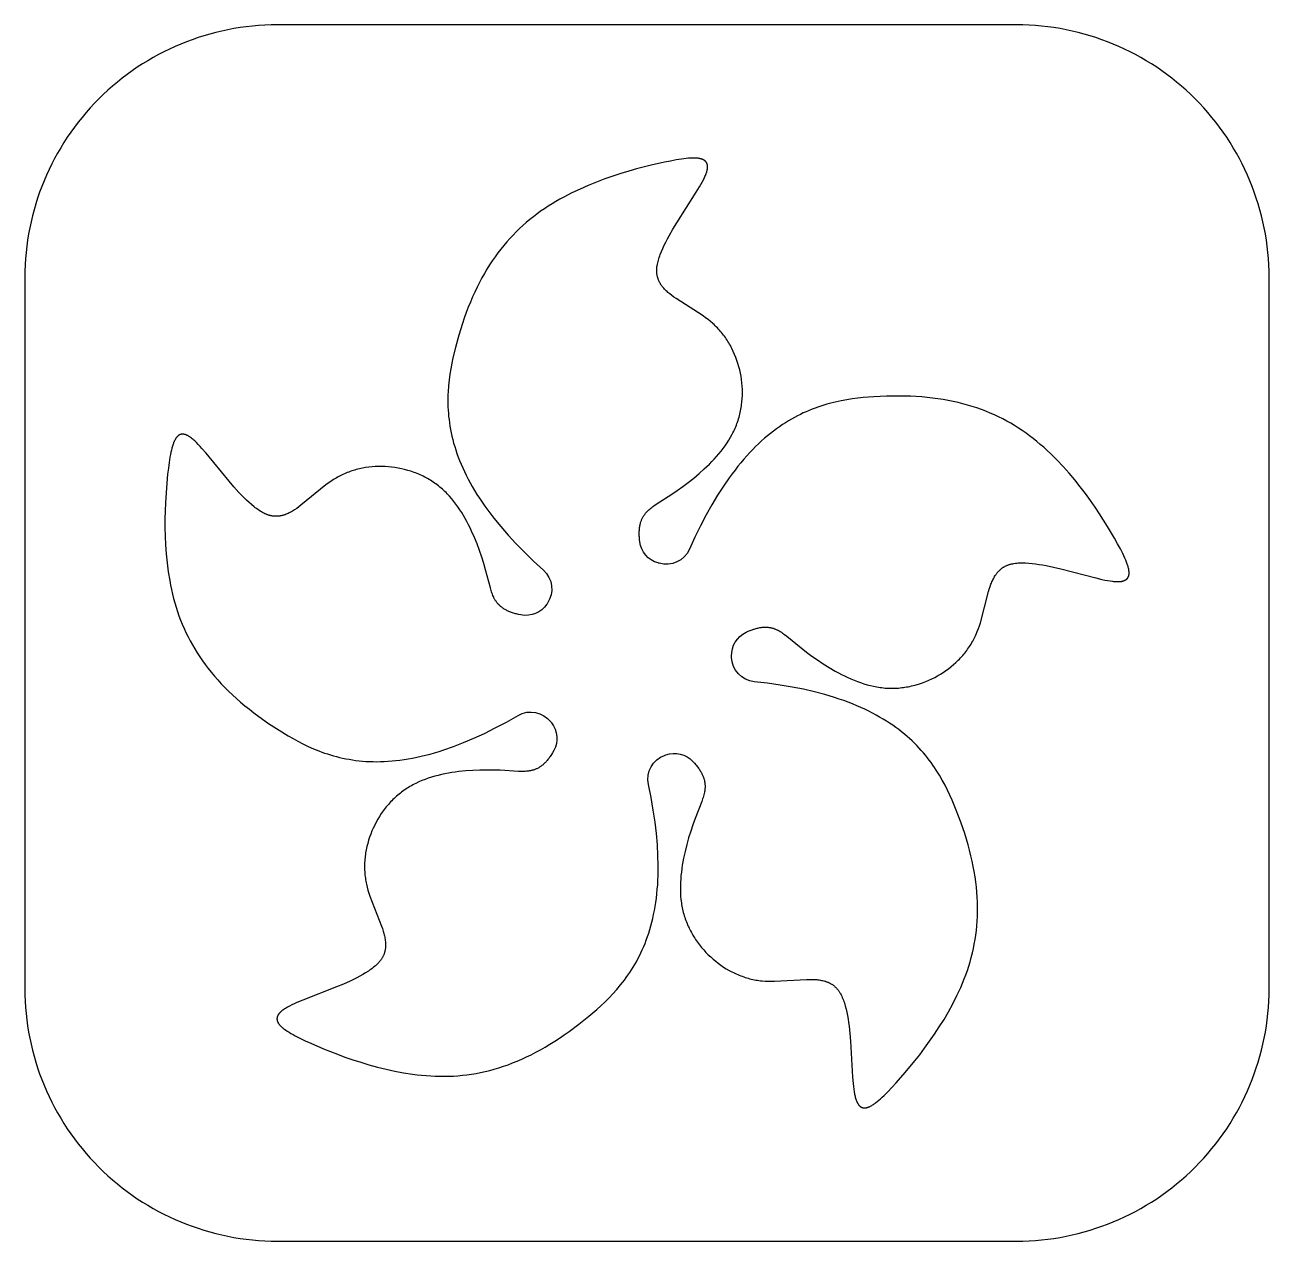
# Model space of a CAD drawing. Extents: x -221 to 104, y -309 to -96.
# Drawn here: x -141 to -116.35, y -138 to -113.92 of the extents above; entities that cross this region are included whole.
import ezdxf

# ---------------------------------------------------------------- set-up
doc = ezdxf.new("R2010")
doc.units = 0
doc.layers.add('DEFAULT', color=7, linetype='CONTINUOUS')
doc.layers.add('FLOWERS', color=7, linetype='CONTINUOUS')

msp = doc.modelspace()

# ---------------------------------------------------------------- linework, layer by layer
at = {"layer": 'DEFAULT'}
msp.add_lwpolyline([(-136, -138), (-121.355, -138, 0.414214), (-116.355, -133), (-116.355, -118.917, 0.414214), (-121.355, -113.917), (-136, -113.917, 0.414214), (-141, -118.917), (-141, -133, 0.414214)], format="xyb", close=True, dxfattribs=at)
at = {"layer": 'FLOWERS'}
msp.add_lwpolyline([(-130.524, -128.288), (-130.547, -128.329), (-130.57, -128.367), (-130.582, -128.385), (-130.594, -128.403), (-130.606, -128.419), (-130.617, -128.436), (-130.629, -128.451), (-130.641, -128.466), (-130.653, -128.481), (-130.665, -128.494), (-130.677, -128.508), (-130.689, -128.52), (-130.701, -128.532), (-130.713, -128.544), (-130.725, -128.555), (-130.737, -128.566), (-130.749, -128.576), (-130.761, -128.585), (-130.773, -128.594), (-130.785, -128.603), (-130.797, -128.611), (-130.81, -128.619), (-130.822, -128.626), (-130.834, -128.633), (-130.847, -128.64), (-130.859, -128.646), (-130.871, -128.651), (-130.884, -128.657), (-130.896, -128.661), (-130.909, -128.666), (-130.921, -128.67), (-130.934, -128.674), (-130.947, -128.678), (-130.959, -128.681), (-130.972, -128.684), (-130.985, -128.687), (-130.998, -128.689), (-131.011, -128.691), (-131.024, -128.693), (-131.037, -128.694), (-131.063, -128.697), (-131.089, -128.699), (-131.115, -128.7), (-131.142, -128.7), (-131.169, -128.7), (-131.223, -128.698), (-131.588, -128.678), (-131.72, -128.675), (-131.855, -128.674), (-131.991, -128.676), (-132.129, -128.681), (-132.268, -128.691), (-132.406, -128.704), (-132.475, -128.713), (-132.544, -128.723), (-132.612, -128.735), (-132.68, -128.747), (-132.747, -128.762), (-132.814, -128.778), (-132.88, -128.795), (-132.945, -128.814), (-133.01, -128.835), (-133.073, -128.857), (-133.136, -128.882), (-133.197, -128.908), (-133.257, -128.936), (-133.287, -128.951), (-133.316, -128.966), (-133.345, -128.982), (-133.374, -128.998), (-133.402, -129.015), (-133.43, -129.033), (-133.457, -129.051), (-133.485, -129.069), (-133.511, -129.088), (-133.538, -129.108), (-133.563, -129.128), (-133.589, -129.148), (-133.614, -129.169), (-133.639, -129.191), (-133.663, -129.213), (-133.687, -129.235), (-133.71, -129.258), (-133.733, -129.281), (-133.756, -129.305), (-133.778, -129.329), (-133.8, -129.354), (-133.821, -129.378), (-133.842, -129.404), (-133.863, -129.429), (-133.902, -129.482), (-133.94, -129.535), (-133.975, -129.59), (-134.009, -129.646), (-134.041, -129.703), (-134.071, -129.761), (-134.1, -129.82), (-134.126, -129.879), (-134.15, -129.94), (-134.172, -130.001), (-134.192, -130.062), (-134.209, -130.125), (-134.225, -130.187), (-134.238, -130.25), (-134.25, -130.312), (-134.254, -130.344), (-134.259, -130.375), (-134.262, -130.407), (-134.265, -130.438), (-134.268, -130.47), (-134.27, -130.501), (-134.271, -130.533), (-134.272, -130.564), (-134.272, -130.596), (-134.272, -130.627), (-134.271, -130.658), (-134.269, -130.689), (-134.267, -130.72), (-134.264, -130.751), (-134.26, -130.782), (-134.256, -130.812), (-134.252, -130.843), (-134.246, -130.873), (-134.241, -130.903), (-134.234, -130.933), (-134.22, -130.993), (-134.204, -131.052), (-134.186, -131.11), (-134.167, -131.168), (-133.936, -131.761), (-133.919, -131.811), (-133.903, -131.861), (-133.889, -131.909), (-133.883, -131.933), (-133.878, -131.957), (-133.872, -131.98), (-133.868, -132.004), (-133.864, -132.027), (-133.861, -132.05), (-133.859, -132.073), (-133.857, -132.096), (-133.856, -132.118), (-133.856, -132.13), (-133.856, -132.141), (-133.856, -132.152), (-133.856, -132.163), (-133.857, -132.174), (-133.858, -132.185), (-133.859, -132.196), (-133.86, -132.207), (-133.862, -132.217), (-133.863, -132.228), (-133.865, -132.239), (-133.867, -132.25), (-133.87, -132.26), (-133.872, -132.271), (-133.875, -132.281), (-133.878, -132.292), (-133.882, -132.302), (-133.885, -132.313), (-133.889, -132.323), (-133.893, -132.333), (-133.898, -132.343), (-133.903, -132.354), (-133.907, -132.364), (-133.913, -132.374), (-133.918, -132.384), (-133.924, -132.394), (-133.93, -132.404), (-133.936, -132.414), (-133.943, -132.424), (-133.95, -132.433), (-133.957, -132.443), (-133.965, -132.453), (-133.973, -132.462), (-133.981, -132.472), (-133.989, -132.482), (-133.998, -132.491), (-134.016, -132.51), (-134.035, -132.529), (-134.056, -132.547), (-134.077, -132.565), (-134.099, -132.583), (-134.122, -132.601), (-134.146, -132.619), (-134.171, -132.637), (-134.197, -132.654), (-134.25, -132.688), (-134.307, -132.722), (-134.366, -132.755), (-134.428, -132.787), (-134.491, -132.819), (-134.556, -132.85), (-134.691, -132.91), (-134.829, -132.968), (-135.497, -133.23), (-135.611, -133.278), (-135.663, -133.301), (-135.713, -133.324), (-135.758, -133.347), (-135.8, -133.37), (-135.82, -133.381), (-135.838, -133.392), (-135.856, -133.403), (-135.872, -133.414), (-135.888, -133.425), (-135.902, -133.436), (-135.916, -133.446), (-135.922, -133.452), (-135.928, -133.457), (-135.934, -133.463), (-135.94, -133.468), (-135.945, -133.473), (-135.95, -133.479), (-135.955, -133.484), (-135.96, -133.489), (-135.965, -133.495), (-135.969, -133.5), (-135.973, -133.505), (-135.977, -133.511), (-135.98, -133.516), (-135.984, -133.521), (-135.987, -133.526), (-135.99, -133.532), (-135.992, -133.537), (-135.995, -133.542), (-135.996, -133.545), (-135.997, -133.548), (-135.998, -133.55), (-135.999, -133.553), (-136, -133.555), (-136.001, -133.558), (-136.001, -133.561), (-136.002, -133.563), (-136.003, -133.566), (-136.004, -133.569), (-136.004, -133.571), (-136.005, -133.574), (-136.005, -133.577), (-136.006, -133.579), (-136.006, -133.582), (-136.006, -133.584), (-136.007, -133.587), (-136.007, -133.59), (-136.007, -133.592), (-136.007, -133.595), (-136.007, -133.598), (-136.007, -133.6), (-136.007, -133.603), (-136.007, -133.605), (-136.007, -133.608), (-136.007, -133.611), (-136.006, -133.613), (-136.006, -133.616), (-136.006, -133.619), (-136.005, -133.621), (-136.005, -133.624), (-136.004, -133.626), (-136.004, -133.629), (-136.003, -133.632), (-136.002, -133.634), (-136.001, -133.637), (-136.001, -133.64), (-136, -133.642), (-135.998, -133.647), (-135.996, -133.653), (-135.994, -133.658), (-135.991, -133.663), (-135.989, -133.669), (-135.986, -133.674), (-135.983, -133.679), (-135.98, -133.684), (-135.976, -133.69), (-135.973, -133.695), (-135.969, -133.7), (-135.965, -133.706), (-135.96, -133.711), (-135.956, -133.716), (-135.951, -133.722), (-135.947, -133.727), (-135.942, -133.732), (-135.931, -133.743), (-135.92, -133.754), (-135.908, -133.765), (-135.895, -133.776), (-135.882, -133.786), (-135.868, -133.797), (-135.853, -133.808), (-135.837, -133.819), (-135.804, -133.842), (-135.768, -133.864), (-135.73, -133.887), (-135.689, -133.91), (-135.645, -133.934), (-135.551, -133.982), (-135.447, -134.031), (-135.335, -134.083), (-135.086, -134.19), (-134.809, -134.301), (-134.661, -134.355), (-134.507, -134.409), (-134.348, -134.46), (-134.185, -134.509), (-134.018, -134.555), (-133.847, -134.598), (-133.674, -134.635), (-133.498, -134.668), (-133.32, -134.695), (-133.231, -134.707), (-133.141, -134.716), (-133.051, -134.724), (-132.961, -134.73), (-132.871, -134.735), (-132.781, -134.737), (-132.692, -134.737), (-132.602, -134.735), (-132.512, -134.731), (-132.422, -134.725), (-132.332, -134.717), (-132.243, -134.706), (-132.153, -134.694), (-132.063, -134.679), (-131.973, -134.661), (-131.883, -134.642), (-131.793, -134.62), (-131.702, -134.595), (-131.612, -134.568), (-131.521, -134.539), (-131.43, -134.507), (-131.339, -134.473), (-131.248, -134.436), (-131.156, -134.396), (-131.064, -134.354), (-130.972, -134.309), (-130.879, -134.261), (-130.786, -134.211), (-130.693, -134.158), (-130.599, -134.102), (-130.505, -134.043), (-130.41, -133.981), (-130.315, -133.917), (-130.22, -133.849), (-130.027, -133.705), (-129.832, -133.549), (-129.67, -133.411), (-129.59, -133.338), (-129.509, -133.262), (-129.43, -133.183), (-129.352, -133.101), (-129.274, -133.015), (-129.199, -132.926), (-129.162, -132.879), (-129.126, -132.832), (-129.09, -132.783), (-129.054, -132.733), (-129.02, -132.683), (-128.986, -132.631), (-128.952, -132.577), (-128.92, -132.523), (-128.888, -132.467), (-128.857, -132.41), (-128.827, -132.352), (-128.798, -132.292), (-128.77, -132.231), (-128.742, -132.168), (-128.716, -132.104), (-128.691, -132.038), (-128.667, -131.971), (-128.643, -131.902), (-128.621, -131.832), (-128.601, -131.76), (-128.581, -131.687), (-128.563, -131.611), (-128.546, -131.534), (-128.53, -131.455), (-128.516, -131.375), (-128.503, -131.293), (-128.492, -131.208), (-128.482, -131.122), (-128.473, -131.034), (-128.466, -130.944), (-128.461, -130.852), (-128.457, -130.759), (-128.455, -130.663), (-128.455, -130.565), (-128.46, -130.362), (-128.471, -130.151), (-128.491, -129.931), (-128.518, -129.702), (-128.553, -129.464), (-128.597, -129.216), (-128.649, -128.958, -0.376728), (-128.328, -128.381, 0.002979), (-128.306, -128.373, -0.301409), (-127.768, -128.5), (-127.736, -128.535), (-127.707, -128.569), (-127.694, -128.585), (-127.681, -128.602), (-127.668, -128.618), (-127.656, -128.635), (-127.645, -128.651), (-127.635, -128.667), (-127.625, -128.682), (-127.615, -128.698), (-127.606, -128.713), (-127.598, -128.729), (-127.59, -128.744), (-127.583, -128.759), (-127.576, -128.774), (-127.57, -128.788), (-127.564, -128.803), (-127.558, -128.817), (-127.553, -128.832), (-127.549, -128.846), (-127.545, -128.86), (-127.541, -128.874), (-127.538, -128.888), (-127.536, -128.902), (-127.533, -128.916), (-127.531, -128.929), (-127.53, -128.943), (-127.529, -128.956), (-127.528, -128.97), (-127.527, -128.983), (-127.527, -128.996), (-127.527, -129.009), (-127.528, -129.023), (-127.529, -129.036), (-127.53, -129.049), (-127.531, -129.062), (-127.533, -129.075), (-127.535, -129.088), (-127.537, -129.1), (-127.54, -129.113), (-127.545, -129.139), (-127.552, -129.164), (-127.559, -129.19), (-127.567, -129.215), (-127.576, -129.241), (-127.594, -129.292), (-127.726, -129.633), (-127.77, -129.757), (-127.812, -129.885), (-127.853, -130.015), (-127.89, -130.148), (-127.924, -130.283), (-127.953, -130.419), (-127.966, -130.487), (-127.978, -130.555), (-127.988, -130.624), (-127.997, -130.692), (-128.004, -130.761), (-128.01, -130.829), (-128.014, -130.898), (-128.016, -130.966), (-128.016, -131.033), (-128.014, -131.101), (-128.011, -131.168), (-128.005, -131.234), (-127.996, -131.3), (-127.992, -131.333), (-127.986, -131.365), (-127.98, -131.398), (-127.973, -131.43), (-127.966, -131.462), (-127.958, -131.494), (-127.949, -131.526), (-127.94, -131.557), (-127.93, -131.588), (-127.92, -131.62), (-127.909, -131.65), (-127.897, -131.681), (-127.885, -131.711), (-127.872, -131.741), (-127.858, -131.771), (-127.845, -131.801), (-127.83, -131.83), (-127.815, -131.859), (-127.799, -131.888), (-127.783, -131.917), (-127.767, -131.945), (-127.75, -131.973), (-127.732, -132.001), (-127.714, -132.028), (-127.677, -132.082), (-127.637, -132.134), (-127.596, -132.185), (-127.554, -132.235), (-127.509, -132.283), (-127.463, -132.329), (-127.416, -132.374), (-127.367, -132.417), (-127.317, -132.459), (-127.266, -132.499), (-127.214, -132.536), (-127.16, -132.573), (-127.106, -132.607), (-127.05, -132.639), (-126.994, -132.669), (-126.965, -132.683), (-126.937, -132.697), (-126.908, -132.71), (-126.879, -132.723), (-126.85, -132.735), (-126.82, -132.746), (-126.791, -132.757), (-126.761, -132.768), (-126.732, -132.778), (-126.702, -132.787), (-126.672, -132.796), (-126.642, -132.804), (-126.612, -132.811), (-126.581, -132.818), (-126.551, -132.824), (-126.521, -132.83), (-126.49, -132.835), (-126.46, -132.839), (-126.429, -132.843), (-126.399, -132.846), (-126.338, -132.851), (-126.277, -132.854), (-126.216, -132.855), (-126.155, -132.855), (-125.519, -132.818), (-125.466, -132.817), (-125.414, -132.818), (-125.364, -132.82), (-125.339, -132.821), (-125.315, -132.823), (-125.291, -132.826), (-125.267, -132.829), (-125.244, -132.832), (-125.221, -132.837), (-125.199, -132.841), (-125.176, -132.847), (-125.155, -132.853), (-125.144, -132.856), (-125.133, -132.859), (-125.123, -132.863), (-125.113, -132.867), (-125.102, -132.871), (-125.092, -132.875), (-125.082, -132.879), (-125.072, -132.884), (-125.062, -132.889), (-125.053, -132.894), (-125.043, -132.899), (-125.033, -132.904), (-125.024, -132.91), (-125.015, -132.915), (-125.006, -132.921), (-124.997, -132.928), (-124.988, -132.934), (-124.979, -132.941), (-124.97, -132.948), (-124.962, -132.955), (-124.954, -132.962), (-124.945, -132.97), (-124.937, -132.978), (-124.929, -132.986), (-124.921, -132.994), (-124.914, -133.003), (-124.906, -133.011), (-124.899, -133.02), (-124.891, -133.03), (-124.884, -133.039), (-124.877, -133.049), (-124.87, -133.06), (-124.864, -133.07), (-124.857, -133.081), (-124.85, -133.092), (-124.844, -133.103), (-124.832, -133.126), (-124.82, -133.15), (-124.809, -133.175), (-124.798, -133.201), (-124.787, -133.228), (-124.778, -133.255), (-124.768, -133.283), (-124.759, -133.313), (-124.75, -133.342), (-124.734, -133.404), (-124.72, -133.468), (-124.707, -133.535), (-124.695, -133.603), (-124.685, -133.673), (-124.675, -133.745), (-124.66, -133.891), (-124.647, -134.041), (-124.604, -134.757), (-124.594, -134.88), (-124.588, -134.937), (-124.582, -134.991), (-124.574, -135.042), (-124.566, -135.088), (-124.561, -135.11), (-124.556, -135.131), (-124.551, -135.151), (-124.546, -135.17), (-124.54, -135.188), (-124.534, -135.206), (-124.528, -135.222), (-124.525, -135.23), (-124.522, -135.237), (-124.518, -135.244), (-124.515, -135.251), (-124.512, -135.258), (-124.508, -135.265), (-124.505, -135.271), (-124.501, -135.277), (-124.497, -135.283), (-124.494, -135.289), (-124.49, -135.294), (-124.486, -135.3), (-124.482, -135.305), (-124.478, -135.31), (-124.474, -135.314), (-124.47, -135.319), (-124.466, -135.323), (-124.461, -135.327), (-124.459, -135.329), (-124.457, -135.33), (-124.455, -135.332), (-124.453, -135.334), (-124.45, -135.336), (-124.448, -135.337), (-124.446, -135.339), (-124.444, -135.34), (-124.441, -135.342), (-124.439, -135.343), (-124.437, -135.345), (-124.434, -135.346), (-124.432, -135.347), (-124.43, -135.349), (-124.427, -135.35), (-124.425, -135.351), (-124.423, -135.352), (-124.42, -135.353), (-124.418, -135.354), (-124.415, -135.355), (-124.413, -135.356), (-124.41, -135.356), (-124.408, -135.357), (-124.405, -135.358), (-124.403, -135.359), (-124.4, -135.359), (-124.397, -135.36), (-124.395, -135.36), (-124.392, -135.361), (-124.39, -135.361), (-124.387, -135.361), (-124.384, -135.362), (-124.382, -135.362), (-124.379, -135.362), (-124.376, -135.362), (-124.373, -135.362), (-124.371, -135.363), (-124.368, -135.363), (-124.362, -135.362), (-124.357, -135.362), (-124.351, -135.362), (-124.345, -135.361), (-124.339, -135.36), (-124.334, -135.359), (-124.328, -135.358), (-124.322, -135.356), (-124.315, -135.355), (-124.309, -135.353), (-124.303, -135.351), (-124.297, -135.349), (-124.29, -135.346), (-124.284, -135.344), (-124.277, -135.341), (-124.271, -135.338), (-124.264, -135.335), (-124.251, -135.328), (-124.237, -135.321), (-124.223, -135.313), (-124.209, -135.304), (-124.194, -135.295), (-124.18, -135.285), (-124.164, -135.274), (-124.149, -135.263), (-124.118, -135.238), (-124.085, -135.211), (-124.052, -135.181), (-124.017, -135.15), (-123.981, -135.115), (-123.906, -135.041), (-123.827, -134.957), (-123.744, -134.866), (-123.564, -134.663), (-123.374, -134.433), (-123.276, -134.309), (-123.178, -134.18), (-123.08, -134.044), (-122.982, -133.904), (-122.887, -133.76), (-122.794, -133.61), (-122.705, -133.457), (-122.619, -133.3), (-122.538, -133.139), (-122.5, -133.058), (-122.463, -132.976), (-122.428, -132.893), (-122.394, -132.809), (-122.362, -132.725), (-122.332, -132.64), (-122.304, -132.554), (-122.278, -132.468), (-122.254, -132.382), (-122.232, -132.295), (-122.213, -132.207), (-122.195, -132.118), (-122.179, -132.029), (-122.166, -131.939), (-122.154, -131.848), (-122.145, -131.756), (-122.138, -131.663), (-122.134, -131.57), (-122.131, -131.475), (-122.131, -131.38), (-122.133, -131.284), (-122.138, -131.187), (-122.145, -131.088), (-122.154, -130.989), (-122.166, -130.888), (-122.18, -130.787), (-122.197, -130.684), (-122.216, -130.58), (-122.238, -130.475), (-122.262, -130.368), (-122.289, -130.26), (-122.318, -130.151), (-122.35, -130.041), (-122.385, -129.929), (-122.462, -129.702), (-122.551, -129.468), (-122.632, -129.271), (-122.676, -129.172), (-122.724, -129.072), (-122.774, -128.972), (-122.828, -128.872), (-122.886, -128.773), (-122.948, -128.673), (-122.981, -128.624), (-123.015, -128.574), (-123.05, -128.525), (-123.086, -128.476), (-123.124, -128.428), (-123.163, -128.379), (-123.203, -128.331), (-123.245, -128.283), (-123.288, -128.236), (-123.333, -128.189), (-123.379, -128.142), (-123.427, -128.096), (-123.476, -128.05), (-123.527, -128.005), (-123.58, -127.96), (-123.635, -127.915), (-123.691, -127.872), (-123.749, -127.828), (-123.809, -127.786), (-123.871, -127.744), (-123.935, -127.703), (-124.001, -127.662), (-124.069, -127.622), (-124.139, -127.583), (-124.212, -127.544), (-124.286, -127.507), (-124.363, -127.47), (-124.441, -127.434), (-124.522, -127.398), (-124.606, -127.364), (-124.692, -127.331), (-124.78, -127.298), (-124.87, -127.267), (-124.963, -127.236), (-125.157, -127.178), (-125.362, -127.124), (-125.577, -127.074), (-125.803, -127.029), (-126.041, -126.989), (-126.29, -126.954), (-126.552, -126.924, -0.376728), (-127.001, -126.441, 0.002979), (-127.002, -126.417, -0.301409), (-126.715, -125.945), (-126.672, -125.925), (-126.631, -125.908), (-126.611, -125.9), (-126.591, -125.893), (-126.571, -125.886), (-126.552, -125.88), (-126.534, -125.874), (-126.515, -125.869), (-126.497, -125.865), (-126.479, -125.86), (-126.462, -125.857), (-126.445, -125.853), (-126.428, -125.851), (-126.411, -125.848), (-126.395, -125.846), (-126.379, -125.845), (-126.364, -125.844), (-126.348, -125.843), (-126.333, -125.843), (-126.318, -125.843), (-126.303, -125.844), (-126.289, -125.845), (-126.275, -125.846), (-126.261, -125.848), (-126.247, -125.85), (-126.233, -125.852), (-126.22, -125.855), (-126.207, -125.858), (-126.194, -125.861), (-126.181, -125.865), (-126.168, -125.869), (-126.156, -125.873), (-126.144, -125.878), (-126.131, -125.883), (-126.119, -125.888), (-126.107, -125.893), (-126.096, -125.899), (-126.084, -125.905), (-126.072, -125.911), (-126.061, -125.917), (-126.038, -125.93), (-126.016, -125.944), (-125.994, -125.959), (-125.972, -125.975), (-125.951, -125.991), (-125.908, -126.024), (-125.624, -126.254), (-125.52, -126.335), (-125.411, -126.415), (-125.3, -126.493), (-125.185, -126.57), (-125.067, -126.644), (-124.947, -126.714), (-124.886, -126.747), (-124.825, -126.779), (-124.763, -126.81), (-124.7, -126.84), (-124.637, -126.868), (-124.574, -126.894), (-124.511, -126.919), (-124.446, -126.942), (-124.382, -126.963), (-124.318, -126.983), (-124.253, -127), (-124.188, -127.014), (-124.122, -127.027), (-124.09, -127.032), (-124.057, -127.037), (-124.024, -127.041), (-123.991, -127.045), (-123.959, -127.048), (-123.926, -127.05), (-123.893, -127.052), (-123.86, -127.053), (-123.828, -127.053), (-123.795, -127.053), (-123.762, -127.052), (-123.729, -127.05), (-123.697, -127.048), (-123.664, -127.045), (-123.631, -127.041), (-123.599, -127.037), (-123.567, -127.033), (-123.534, -127.027), (-123.502, -127.022), (-123.47, -127.015), (-123.438, -127.008), (-123.406, -127), (-123.374, -126.992), (-123.343, -126.984), (-123.28, -126.964), (-123.218, -126.943), (-123.157, -126.92), (-123.097, -126.895), (-123.037, -126.867), (-122.979, -126.838), (-122.922, -126.807), (-122.865, -126.774), (-122.81, -126.739), (-122.757, -126.703), (-122.704, -126.665), (-122.654, -126.625), (-122.604, -126.584), (-122.557, -126.541), (-122.511, -126.497), (-122.488, -126.474), (-122.466, -126.451), (-122.445, -126.428), (-122.424, -126.404), (-122.403, -126.38), (-122.383, -126.356), (-122.364, -126.331), (-122.345, -126.306), (-122.326, -126.281), (-122.308, -126.255), (-122.291, -126.229), (-122.274, -126.203), (-122.257, -126.177), (-122.241, -126.15), (-122.226, -126.123), (-122.211, -126.096), (-122.197, -126.069), (-122.184, -126.041), (-122.171, -126.013), (-122.158, -125.985), (-122.135, -125.929), (-122.113, -125.872), (-122.093, -125.814), (-122.074, -125.756), (-121.913, -125.14), (-121.897, -125.089), (-121.881, -125.04), (-121.864, -124.993), (-121.854, -124.97), (-121.845, -124.948), (-121.835, -124.925), (-121.825, -124.904), (-121.814, -124.883), (-121.803, -124.862), (-121.792, -124.842), (-121.78, -124.823), (-121.767, -124.804), (-121.761, -124.795), (-121.755, -124.786), (-121.748, -124.777), (-121.741, -124.768), (-121.734, -124.76), (-121.727, -124.752), (-121.72, -124.743), (-121.712, -124.735), (-121.705, -124.727), (-121.697, -124.72), (-121.689, -124.712), (-121.681, -124.705), (-121.673, -124.698), (-121.665, -124.691), (-121.656, -124.684), (-121.647, -124.677), (-121.639, -124.671), (-121.63, -124.664), (-121.62, -124.658), (-121.611, -124.652), (-121.601, -124.647), (-121.592, -124.641), (-121.582, -124.636), (-121.571, -124.631), (-121.561, -124.626), (-121.551, -124.621), (-121.54, -124.617), (-121.529, -124.613), (-121.518, -124.608), (-121.506, -124.605), (-121.495, -124.601), (-121.483, -124.598), (-121.471, -124.594), (-121.459, -124.591), (-121.446, -124.589), (-121.434, -124.586), (-121.408, -124.581), (-121.381, -124.578), (-121.354, -124.575), (-121.326, -124.572), (-121.297, -124.571), (-121.268, -124.57), (-121.238, -124.57), (-121.208, -124.57), (-121.177, -124.571), (-121.113, -124.575), (-121.048, -124.581), (-120.981, -124.589), (-120.912, -124.599), (-120.842, -124.611), (-120.771, -124.624), (-120.627, -124.654), (-120.481, -124.688), (-119.786, -124.869), (-119.666, -124.898), (-119.61, -124.91), (-119.557, -124.92), (-119.506, -124.928), (-119.459, -124.935), (-119.437, -124.937), (-119.415, -124.939), (-119.395, -124.94), (-119.375, -124.941), (-119.356, -124.942), (-119.338, -124.941), (-119.321, -124.94), (-119.312, -124.94), (-119.304, -124.939), (-119.296, -124.938), (-119.289, -124.937), (-119.281, -124.936), (-119.274, -124.935), (-119.266, -124.933), (-119.259, -124.932), (-119.253, -124.93), (-119.246, -124.928), (-119.24, -124.926), (-119.234, -124.924), (-119.228, -124.922), (-119.222, -124.92), (-119.216, -124.917), (-119.211, -124.915), (-119.205, -124.912), (-119.2, -124.909), (-119.198, -124.908), (-119.195, -124.906), (-119.193, -124.905), (-119.191, -124.903), (-119.188, -124.902), (-119.186, -124.9), (-119.184, -124.898), (-119.182, -124.897), (-119.18, -124.895), (-119.178, -124.893), (-119.176, -124.891), (-119.174, -124.89), (-119.172, -124.888), (-119.17, -124.886), (-119.168, -124.884), (-119.166, -124.882), (-119.164, -124.88), (-119.163, -124.878), (-119.161, -124.876), (-119.159, -124.874), (-119.158, -124.872), (-119.156, -124.87), (-119.155, -124.868), (-119.153, -124.865), (-119.152, -124.863), (-119.151, -124.861), (-119.149, -124.859), (-119.148, -124.856), (-119.147, -124.854), (-119.145, -124.852), (-119.144, -124.849), (-119.143, -124.847), (-119.142, -124.844), (-119.141, -124.842), (-119.14, -124.839), (-119.139, -124.837), (-119.138, -124.834), (-119.137, -124.832), (-119.136, -124.826), (-119.134, -124.821), (-119.133, -124.815), (-119.132, -124.809), (-119.131, -124.804), (-119.13, -124.798), (-119.129, -124.792), (-119.129, -124.785), (-119.129, -124.779), (-119.128, -124.773), (-119.128, -124.766), (-119.129, -124.76), (-119.129, -124.753), (-119.129, -124.746), (-119.13, -124.739), (-119.131, -124.732), (-119.131, -124.724), (-119.134, -124.71), (-119.136, -124.694), (-119.14, -124.678), (-119.144, -124.662), (-119.148, -124.645), (-119.153, -124.628), (-119.159, -124.611), (-119.165, -124.593), (-119.178, -124.555), (-119.194, -124.516), (-119.212, -124.475), (-119.231, -124.432), (-119.253, -124.387), (-119.301, -124.293), (-119.356, -124.192), (-119.416, -124.084), (-119.554, -123.851), (-119.714, -123.599), (-119.802, -123.467), (-119.895, -123.334), (-119.993, -123.199), (-120.096, -123.063), (-120.204, -122.928), (-120.318, -122.793), (-120.436, -122.661), (-120.559, -122.531), (-120.686, -122.404), (-120.752, -122.343), (-120.819, -122.282), (-120.887, -122.223), (-120.956, -122.165), (-121.026, -122.109), (-121.098, -122.054), (-121.17, -122.001), (-121.244, -121.95), (-121.319, -121.9), (-121.395, -121.853), (-121.473, -121.806), (-121.551, -121.762), (-121.632, -121.72), (-121.713, -121.679), (-121.796, -121.64), (-121.881, -121.603), (-121.966, -121.568), (-122.054, -121.535), (-122.143, -121.503), (-122.234, -121.473), (-122.326, -121.446), (-122.42, -121.42), (-122.516, -121.396), (-122.613, -121.374), (-122.712, -121.355), (-122.813, -121.337), (-122.916, -121.321), (-123.021, -121.307), (-123.128, -121.295), (-123.236, -121.285), (-123.347, -121.277), (-123.46, -121.272), (-123.575, -121.268), (-123.692, -121.266), (-123.932, -121.27), (-124.182, -121.282), (-124.394, -121.298), (-124.502, -121.31), (-124.612, -121.324), (-124.722, -121.341), (-124.834, -121.361), (-124.947, -121.386), (-125.061, -121.414), (-125.118, -121.43), (-125.175, -121.447), (-125.233, -121.465), (-125.291, -121.484), (-125.348, -121.505), (-125.407, -121.527), (-125.465, -121.551), (-125.523, -121.576), (-125.582, -121.602), (-125.64, -121.63), (-125.699, -121.66), (-125.758, -121.691), (-125.817, -121.724), (-125.875, -121.758), (-125.934, -121.795), (-125.993, -121.833), (-126.052, -121.873), (-126.112, -121.915), (-126.171, -121.959), (-126.23, -122.005), (-126.289, -122.053), (-126.348, -122.103), (-126.407, -122.156), (-126.466, -122.21), (-126.525, -122.267), (-126.583, -122.326), (-126.642, -122.387), (-126.701, -122.451), (-126.759, -122.517), (-126.818, -122.586), (-126.876, -122.657), (-126.934, -122.731), (-126.992, -122.808), (-127.05, -122.887), (-127.165, -123.053), (-127.28, -123.231), (-127.394, -123.42), (-127.506, -123.621), (-127.618, -123.835), (-127.728, -124.061), (-127.838, -124.301, -0.376728), (-128.436, -124.579, 0.002979), (-128.459, -124.572, -0.301409), (-128.82, -124.153), (-128.825, -124.107), (-128.828, -124.062), (-128.83, -124.04), (-128.83, -124.019), (-128.831, -123.999), (-128.831, -123.979), (-128.83, -123.959), (-128.83, -123.94), (-128.828, -123.921), (-128.827, -123.903), (-128.825, -123.886), (-128.823, -123.868), (-128.82, -123.851), (-128.817, -123.835), (-128.814, -123.819), (-128.811, -123.803), (-128.807, -123.788), (-128.803, -123.773), (-128.798, -123.759), (-128.793, -123.745), (-128.788, -123.731), (-128.783, -123.717), (-128.777, -123.704), (-128.771, -123.691), (-128.765, -123.679), (-128.759, -123.667), (-128.752, -123.655), (-128.745, -123.643), (-128.738, -123.632), (-128.73, -123.621), (-128.723, -123.61), (-128.715, -123.6), (-128.707, -123.589), (-128.698, -123.579), (-128.69, -123.569), (-128.681, -123.56), (-128.672, -123.55), (-128.663, -123.541), (-128.653, -123.532), (-128.644, -123.523), (-128.624, -123.506), (-128.604, -123.489), (-128.583, -123.472), (-128.562, -123.456), (-128.54, -123.441), (-128.495, -123.41), (-128.188, -123.212), (-128.079, -123.137), (-127.97, -123.059), (-127.86, -122.977), (-127.752, -122.891), (-127.646, -122.802), (-127.542, -122.71), (-127.491, -122.662), (-127.442, -122.614), (-127.393, -122.564), (-127.346, -122.514), (-127.299, -122.463), (-127.255, -122.411), (-127.211, -122.358), (-127.17, -122.304), (-127.13, -122.25), (-127.092, -122.194), (-127.055, -122.138), (-127.021, -122.08), (-126.989, -122.022), (-126.974, -121.993), (-126.959, -121.963), (-126.945, -121.933), (-126.931, -121.903), (-126.919, -121.873), (-126.906, -121.842), (-126.895, -121.812), (-126.884, -121.781), (-126.873, -121.75), (-126.863, -121.718), (-126.854, -121.687), (-126.846, -121.655), (-126.838, -121.624), (-126.83, -121.592), (-126.824, -121.56), (-126.817, -121.528), (-126.812, -121.495), (-126.807, -121.463), (-126.803, -121.43), (-126.799, -121.398), (-126.796, -121.365), (-126.793, -121.333), (-126.791, -121.3), (-126.789, -121.267), (-126.788, -121.202), (-126.789, -121.136), (-126.793, -121.071), (-126.798, -121.006), (-126.806, -120.941), (-126.815, -120.876), (-126.827, -120.812), (-126.841, -120.748), (-126.857, -120.685), (-126.875, -120.623), (-126.895, -120.562), (-126.918, -120.501), (-126.942, -120.441), (-126.968, -120.383), (-126.995, -120.325), (-127.01, -120.297), (-127.025, -120.269), (-127.041, -120.241), (-127.057, -120.214), (-127.073, -120.187), (-127.09, -120.161), (-127.108, -120.134), (-127.125, -120.109), (-127.144, -120.083), (-127.162, -120.058), (-127.182, -120.033), (-127.201, -120.009), (-127.221, -119.986), (-127.242, -119.962), (-127.262, -119.939), (-127.284, -119.917), (-127.305, -119.895), (-127.328, -119.874), (-127.35, -119.853), (-127.373, -119.832), (-127.419, -119.792), (-127.467, -119.754), (-127.516, -119.717), (-127.565, -119.681), (-128.101, -119.337), (-128.144, -119.307), (-128.186, -119.277), (-128.225, -119.245), (-128.244, -119.23), (-128.263, -119.214), (-128.281, -119.198), (-128.298, -119.181), (-128.315, -119.165), (-128.331, -119.148), (-128.347, -119.131), (-128.361, -119.113), (-128.375, -119.096), (-128.382, -119.087), (-128.389, -119.078), (-128.395, -119.069), (-128.401, -119.059), (-128.407, -119.05), (-128.413, -119.041), (-128.418, -119.031), (-128.424, -119.022), (-128.429, -119.012), (-128.434, -119.003), (-128.439, -118.993), (-128.443, -118.983), (-128.448, -118.973), (-128.452, -118.963), (-128.455, -118.953), (-128.459, -118.942), (-128.463, -118.932), (-128.466, -118.921), (-128.469, -118.911), (-128.471, -118.9), (-128.474, -118.889), (-128.476, -118.878), (-128.478, -118.867), (-128.48, -118.856), (-128.481, -118.844), (-128.482, -118.833), (-128.483, -118.821), (-128.484, -118.809), (-128.484, -118.798), (-128.484, -118.786), (-128.484, -118.773), (-128.484, -118.761), (-128.483, -118.749), (-128.482, -118.736), (-128.481, -118.724), (-128.48, -118.711), (-128.476, -118.685), (-128.471, -118.658), (-128.466, -118.632), (-128.459, -118.604), (-128.452, -118.577), (-128.444, -118.548), (-128.435, -118.52), (-128.425, -118.491), (-128.415, -118.462), (-128.391, -118.403), (-128.365, -118.342), (-128.337, -118.281), (-128.306, -118.219), (-128.273, -118.156), (-128.239, -118.092), (-128.165, -117.964), (-128.088, -117.836), (-127.701, -117.231), (-127.637, -117.126), (-127.608, -117.076), (-127.582, -117.029), (-127.558, -116.983), (-127.538, -116.941), (-127.529, -116.92), (-127.52, -116.9), (-127.513, -116.881), (-127.506, -116.863), (-127.5, -116.845), (-127.494, -116.827), (-127.49, -116.811), (-127.488, -116.803), (-127.486, -116.795), (-127.484, -116.787), (-127.483, -116.779), (-127.482, -116.772), (-127.481, -116.764), (-127.48, -116.757), (-127.479, -116.75), (-127.478, -116.743), (-127.478, -116.736), (-127.478, -116.729), (-127.478, -116.723), (-127.478, -116.716), (-127.479, -116.71), (-127.479, -116.704), (-127.48, -116.698), (-127.481, -116.692), (-127.482, -116.687), (-127.483, -116.684), (-127.483, -116.681), (-127.484, -116.678), (-127.485, -116.676), (-127.486, -116.673), (-127.487, -116.67), (-127.487, -116.668), (-127.488, -116.665), (-127.489, -116.663), (-127.49, -116.66), (-127.491, -116.658), (-127.493, -116.655), (-127.494, -116.653), (-127.495, -116.65), (-127.496, -116.648), (-127.497, -116.646), (-127.499, -116.643), (-127.5, -116.641), (-127.502, -116.639), (-127.503, -116.637), (-127.505, -116.635), (-127.506, -116.632), (-127.508, -116.63), (-127.509, -116.628), (-127.511, -116.626), (-127.513, -116.624), (-127.514, -116.622), (-127.516, -116.62), (-127.518, -116.619), (-127.52, -116.617), (-127.522, -116.615), (-127.524, -116.613), (-127.526, -116.611), (-127.528, -116.609), (-127.53, -116.608), (-127.532, -116.606), (-127.534, -116.604), (-127.537, -116.603), (-127.541, -116.6), (-127.546, -116.596), (-127.551, -116.594), (-127.556, -116.591), (-127.561, -116.588), (-127.567, -116.585), (-127.572, -116.583), (-127.578, -116.581), (-127.584, -116.578), (-127.59, -116.576), (-127.596, -116.574), (-127.602, -116.572), (-127.609, -116.57), (-127.616, -116.569), (-127.622, -116.567), (-127.629, -116.565), (-127.637, -116.564), (-127.651, -116.561), (-127.667, -116.559), (-127.683, -116.558), (-127.7, -116.556), (-127.717, -116.555), (-127.735, -116.555), (-127.753, -116.555), (-127.772, -116.555), (-127.812, -116.556), (-127.854, -116.559), (-127.899, -116.563), (-127.946, -116.569), (-127.995, -116.575), (-128.099, -116.592), (-128.212, -116.613), (-128.333, -116.637), (-128.598, -116.696), (-128.887, -116.77), (-129.039, -116.813), (-129.195, -116.86), (-129.354, -116.912), (-129.515, -116.968), (-129.677, -117.029), (-129.84, -117.095), (-130.002, -117.167), (-130.164, -117.243), (-130.324, -117.326), (-130.403, -117.369), (-130.481, -117.414), (-130.558, -117.461), (-130.634, -117.508), (-130.71, -117.558), (-130.784, -117.609), (-130.857, -117.662), (-130.928, -117.716), (-130.998, -117.772), (-131.068, -117.829), (-131.135, -117.889), (-131.202, -117.95), (-131.267, -118.013), (-131.331, -118.078), (-131.393, -118.145), (-131.455, -118.214), (-131.515, -118.285), (-131.574, -118.358), (-131.631, -118.433), (-131.687, -118.51), (-131.742, -118.589), (-131.795, -118.67), (-131.848, -118.754), (-131.899, -118.84), (-131.948, -118.928), (-131.996, -119.019), (-132.043, -119.112), (-132.089, -119.207), (-132.133, -119.305), (-132.176, -119.405), (-132.218, -119.508), (-132.258, -119.614), (-132.297, -119.722), (-132.335, -119.833), (-132.406, -120.062), (-132.472, -120.303), (-132.521, -120.51), (-132.544, -120.617), (-132.564, -120.725), (-132.582, -120.836), (-132.597, -120.948), (-132.609, -121.063), (-132.617, -121.18), (-132.62, -121.239), (-132.622, -121.299), (-132.622, -121.359), (-132.621, -121.42), (-132.62, -121.482), (-132.617, -121.544), (-132.612, -121.607), (-132.606, -121.67), (-132.599, -121.734), (-132.591, -121.798), (-132.581, -121.863), (-132.569, -121.928), (-132.556, -121.995), (-132.542, -122.061), (-132.525, -122.129), (-132.507, -122.197), (-132.487, -122.265), (-132.465, -122.334), (-132.442, -122.404), (-132.416, -122.474), (-132.389, -122.545), (-132.359, -122.617), (-132.328, -122.689), (-132.294, -122.762), (-132.259, -122.836), (-132.221, -122.91), (-132.18, -122.985), (-132.138, -123.06), (-132.093, -123.137), (-132.046, -123.213), (-131.996, -123.291), (-131.944, -123.369), (-131.889, -123.448), (-131.832, -123.527), (-131.709, -123.688), (-131.575, -123.852), (-131.43, -124.019), (-131.274, -124.188), (-131.105, -124.36), (-130.924, -124.535), (-130.73, -124.713, -0.376728), (-130.651, -125.368, 0.002979), (-130.664, -125.388, -0.301409), (-131.174, -125.602), (-131.22, -125.592), (-131.263, -125.582), (-131.284, -125.576), (-131.304, -125.57), (-131.324, -125.564), (-131.343, -125.558), (-131.362, -125.552), (-131.38, -125.545), (-131.397, -125.538), (-131.414, -125.531), (-131.43, -125.524), (-131.446, -125.517), (-131.461, -125.509), (-131.476, -125.501), (-131.49, -125.493), (-131.504, -125.485), (-131.517, -125.476), (-131.53, -125.468), (-131.542, -125.459), (-131.554, -125.45), (-131.566, -125.441), (-131.577, -125.432), (-131.588, -125.423), (-131.598, -125.413), (-131.608, -125.403), (-131.618, -125.393), (-131.627, -125.383), (-131.636, -125.373), (-131.644, -125.363), (-131.652, -125.352), (-131.66, -125.341), (-131.668, -125.331), (-131.675, -125.32), (-131.682, -125.309), (-131.689, -125.297), (-131.695, -125.286), (-131.702, -125.275), (-131.708, -125.263), (-131.713, -125.251), (-131.719, -125.239), (-131.729, -125.215), (-131.739, -125.191), (-131.748, -125.166), (-131.757, -125.141), (-131.765, -125.115), (-131.78, -125.063), (-131.874, -124.71), (-131.911, -124.583), (-131.952, -124.455), (-131.996, -124.326), (-132.044, -124.196), (-132.096, -124.068), (-132.152, -123.94), (-132.181, -123.877), (-132.212, -123.815), (-132.244, -123.754), (-132.277, -123.693), (-132.311, -123.633), (-132.347, -123.575), (-132.384, -123.517), (-132.422, -123.461), (-132.462, -123.406), (-132.503, -123.353), (-132.545, -123.301), (-132.589, -123.25), (-132.635, -123.202), (-132.658, -123.178), (-132.682, -123.155), (-132.706, -123.133), (-132.73, -123.11), (-132.755, -123.089), (-132.78, -123.068), (-132.806, -123.047), (-132.832, -123.027), (-132.858, -123.008), (-132.885, -122.989), (-132.912, -122.97), (-132.939, -122.952), (-132.967, -122.935), (-132.995, -122.918), (-133.023, -122.902), (-133.052, -122.886), (-133.081, -122.871), (-133.11, -122.856), (-133.14, -122.842), (-133.17, -122.828), (-133.2, -122.815), (-133.23, -122.802), (-133.26, -122.79), (-133.291, -122.779), (-133.353, -122.757), (-133.416, -122.738), (-133.479, -122.721), (-133.542, -122.706), (-133.607, -122.693), (-133.671, -122.683), (-133.736, -122.674), (-133.8, -122.668), (-133.865, -122.664), (-133.93, -122.662), (-133.995, -122.662), (-134.059, -122.664), (-134.124, -122.668), (-134.187, -122.675), (-134.251, -122.684), (-134.282, -122.689), (-134.313, -122.695), (-134.344, -122.701), (-134.375, -122.708), (-134.406, -122.715), (-134.436, -122.723), (-134.467, -122.731), (-134.497, -122.74), (-134.527, -122.75), (-134.556, -122.76), (-134.586, -122.771), (-134.615, -122.782), (-134.643, -122.793), (-134.672, -122.806), (-134.7, -122.818), (-134.728, -122.832), (-134.756, -122.846), (-134.783, -122.86), (-134.81, -122.875), (-134.836, -122.89), (-134.889, -122.922), (-134.94, -122.956), (-134.99, -122.99), (-135.039, -123.026), (-135.532, -123.43), (-135.574, -123.462), (-135.616, -123.492), (-135.658, -123.52), (-135.679, -123.533), (-135.699, -123.546), (-135.72, -123.558), (-135.741, -123.569), (-135.762, -123.58), (-135.783, -123.59), (-135.804, -123.599), (-135.825, -123.608), (-135.846, -123.616), (-135.857, -123.62), (-135.868, -123.623), (-135.878, -123.626), (-135.889, -123.629), (-135.9, -123.632), (-135.91, -123.635), (-135.921, -123.637), (-135.932, -123.639), (-135.942, -123.641), (-135.953, -123.643), (-135.964, -123.645), (-135.975, -123.646), (-135.986, -123.647), (-135.996, -123.648), (-136.007, -123.648), (-136.018, -123.648), (-136.029, -123.648), (-136.04, -123.648), (-136.051, -123.648), (-136.062, -123.647), (-136.073, -123.646), (-136.085, -123.644), (-136.096, -123.643), (-136.107, -123.641), (-136.118, -123.639), (-136.13, -123.637), (-136.141, -123.634), (-136.152, -123.631), (-136.164, -123.628), (-136.175, -123.624), (-136.187, -123.62), (-136.198, -123.616), (-136.21, -123.611), (-136.221, -123.607), (-136.233, -123.602), (-136.245, -123.596), (-136.268, -123.585), (-136.292, -123.572), (-136.316, -123.559), (-136.34, -123.544), (-136.364, -123.529), (-136.388, -123.512), (-136.412, -123.495), (-136.437, -123.477), (-136.461, -123.458), (-136.51, -123.417), (-136.56, -123.374), (-136.609, -123.328), (-136.659, -123.279), (-136.709, -123.229), (-136.759, -123.176), (-136.858, -123.067), (-136.956, -122.953), (-137.411, -122.399), (-137.492, -122.305), (-137.53, -122.263), (-137.567, -122.223), (-137.603, -122.186), (-137.637, -122.154), (-137.654, -122.138), (-137.67, -122.124), (-137.686, -122.111), (-137.701, -122.099), (-137.717, -122.088), (-137.731, -122.077), (-137.746, -122.068), (-137.753, -122.063), (-137.76, -122.059), (-137.767, -122.055), (-137.774, -122.051), (-137.781, -122.048), (-137.787, -122.045), (-137.794, -122.042), (-137.8, -122.039), (-137.807, -122.036), (-137.813, -122.034), (-137.82, -122.031), (-137.826, -122.029), (-137.832, -122.028), (-137.838, -122.026), (-137.844, -122.025), (-137.85, -122.024), (-137.856, -122.023), (-137.862, -122.022), (-137.864, -122.022), (-137.867, -122.022), (-137.87, -122.021), (-137.873, -122.021), (-137.876, -122.021), (-137.878, -122.021), (-137.881, -122.021), (-137.884, -122.021), (-137.887, -122.022), (-137.889, -122.022), (-137.892, -122.022), (-137.895, -122.022), (-137.897, -122.023), (-137.9, -122.023), (-137.903, -122.024), (-137.905, -122.024), (-137.908, -122.025), (-137.91, -122.025), (-137.913, -122.026), (-137.915, -122.027), (-137.918, -122.027), (-137.92, -122.028), (-137.923, -122.029), (-137.925, -122.03), (-137.928, -122.031), (-137.93, -122.032), (-137.933, -122.033), (-137.935, -122.034), (-137.937, -122.035), (-137.94, -122.036), (-137.942, -122.038), (-137.944, -122.039), (-137.947, -122.04), (-137.949, -122.042), (-137.951, -122.043), (-137.954, -122.045), (-137.956, -122.046), (-137.958, -122.048), (-137.963, -122.051), (-137.967, -122.055), (-137.971, -122.059), (-137.976, -122.063), (-137.98, -122.067), (-137.984, -122.071), (-137.988, -122.076), (-137.992, -122.08), (-137.996, -122.085), (-138, -122.09), (-138.004, -122.096), (-138.008, -122.101), (-138.011, -122.107), (-138.015, -122.113), (-138.019, -122.119), (-138.022, -122.125), (-138.026, -122.131), (-138.033, -122.144), (-138.04, -122.158), (-138.046, -122.173), (-138.053, -122.189), (-138.059, -122.205), (-138.065, -122.222), (-138.071, -122.239), (-138.077, -122.257), (-138.088, -122.296), (-138.098, -122.337), (-138.108, -122.38), (-138.117, -122.427), (-138.126, -122.475), (-138.142, -122.58), (-138.158, -122.694), (-138.172, -122.816), (-138.197, -123.086), (-138.216, -123.384), (-138.223, -123.542), (-138.226, -123.705), (-138.226, -123.872), (-138.222, -124.042), (-138.214, -124.215), (-138.201, -124.391), (-138.184, -124.567), (-138.161, -124.745), (-138.132, -124.922), (-138.115, -125.011), (-138.096, -125.099), (-138.076, -125.187), (-138.054, -125.274), (-138.03, -125.361), (-138.005, -125.447), (-137.977, -125.533), (-137.948, -125.618), (-137.916, -125.702), (-137.883, -125.785), (-137.847, -125.868), (-137.809, -125.95), (-137.769, -126.032), (-137.727, -126.112), (-137.683, -126.193), (-137.637, -126.272), (-137.588, -126.351), (-137.537, -126.43), (-137.483, -126.507), (-137.427, -126.585), (-137.369, -126.661), (-137.308, -126.737), (-137.244, -126.813), (-137.178, -126.888), (-137.11, -126.962), (-137.039, -127.036), (-136.965, -127.109), (-136.888, -127.182), (-136.809, -127.255), (-136.727, -127.327), (-136.641, -127.398), (-136.554, -127.469), (-136.463, -127.539), (-136.369, -127.609), (-136.173, -127.748), (-135.964, -127.885), (-135.782, -127.996), (-135.688, -128.05), (-135.591, -128.103), (-135.492, -128.155), (-135.389, -128.204), (-135.284, -128.25), (-135.175, -128.294), (-135.119, -128.315), (-135.063, -128.335), (-135.006, -128.354), (-134.948, -128.373), (-134.889, -128.39), (-134.829, -128.406), (-134.768, -128.421), (-134.706, -128.436), (-134.643, -128.449), (-134.579, -128.46), (-134.514, -128.471), (-134.448, -128.48), (-134.381, -128.488), (-134.313, -128.495), (-134.244, -128.5), (-134.174, -128.504), (-134.103, -128.506), (-134.03, -128.507), (-133.957, -128.506), (-133.882, -128.503), (-133.806, -128.499), (-133.728, -128.493), (-133.65, -128.486), (-133.57, -128.476), (-133.489, -128.465), (-133.407, -128.452), (-133.323, -128.437), (-133.238, -128.419), (-133.152, -128.4), (-133.064, -128.379), (-132.975, -128.356), (-132.885, -128.33), (-132.793, -128.303), (-132.7, -128.273), (-132.509, -128.206), (-132.312, -128.129), (-132.109, -128.043), (-131.899, -127.946), (-131.683, -127.839), (-131.461, -127.721), (-131.232, -127.591, -0.376728), (-130.584, -127.718, 0.002979), (-130.569, -127.737, -0.301409)], format="xyb", close=True, dxfattribs=at)

doc.saveas('drawing.dxf')
